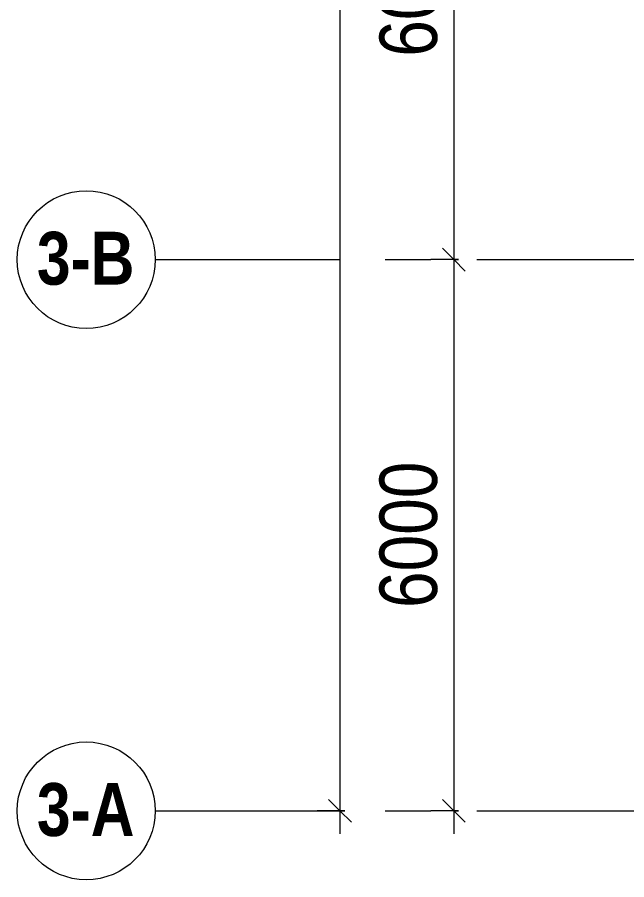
# Model space of a CAD drawing. Header units: millimetres. Extents: x -177800 to -26107, y -132450 to -18386.
# Drawn here: x -177800 to -171171, y -130702 to -121315 of the extents above; entities that cross this region are included whole.
import ezdxf

# ---------------------------------------------------------------- set-up
doc = ezdxf.new("R2010")
doc.units = ezdxf.units.MM
doc.linetypes.add('IDA - Grid Line', pattern=[3500, 2000, -500, 500, -500])
for name, color, linetype, lineweight in [('A-_ANOT----_D', 7, 'Continuous', 9), ('A-_ANOT----_D-250', 7, 'Continuous', 9), ('S-_ANOTGRID_E', 7, 'Continuous', 9)]:
    doc.layers.add(name, color=color, linetype=linetype, lineweight=lineweight)
doc.layers.add('S-_ANOTGRID_E-1', color=9, linetype='IDA - Grid Line', lineweight=9, true_color=0x808080)
doc.styles.add('Arial Narrow', font='ARIALN.TTF', dxfattribs={"height": 625})
doc.styles.add('Arial Narrow_B', font='ARIALNB.TTF', dxfattribs={"height": 575})
doc.dimstyles.new('IDA_-_Arial_-_2_5mm_-_Black_-_Diagonal', dxfattribs={"dimscale": 304.8, "dimtxt": 639.644359, "dimasz": 0.82021, "dimexe": 0.82021, "dimexo": 0.410105, "dimgap": 0, "dimtad": 1, "dimdec": 0, "dimzin": 0, "dimdsep": 46, "dimtxsty": 'Arial Narrow', "dimblk1": 'OBLIQUE', "dimblk2": 'OBLIQUE', "dimsah": 1, "dimcen": 0.09, "dimdle": 0.82021, "dimadec": 6, "dimazin": 0, "dimtfac": 1, "dimtdec": 4, "dimtix": 1, "dimtmove": 0, "dimatfit": 3, "dimfxl": 1, "dimtvp": 1, "dimtolj": 1, "dimtzin": 0, "dimarcsym": 2})

# ---------------------------------------------------------------- blocks, each defined once
blk = doc.blocks.new('Grid - 3_0mm Dia-3628821-BLK 2 UPPER ROOF PLAN')
at = {"layer": 'S-_ANOTGRID_E'}
blk.add_circle((0, 0), 3, dxfattribs=at)
blk = doc.blocks.new('DIMBLOCK24-BLK 2 UPPER ROOF PLAN')
at = {"layer": 'A-_ANOT----_D-250', "lineweight": 18, "transparency": 16777216}
for p, q in [((-173051.2, -117952.4), (-173176.2, -117827.4)), ((-173051.2, -117952.4), (-172926.2, -118077.4)), ((-173051.2, -123952.4), (-173176.2, -123827.4)), ((-173051.2, -123952.4), (-172926.2, -124077.4))]:
    blk.add_line(p, q, dxfattribs=at)
at = {"layer": 'A-_ANOT----_D-250', "transparency": 16777216}
for p, q in [((-172999.4, -117952.4), (-173301.2, -117952.4)), ((-173051.2, -117952.4), (-173051.2, -123952.4)), ((-173051.2, -117952.4), (-172999.4, -117952.4)), ((-172999.4, -123952.4), (-173301.2, -123952.4)), ((-173051.2, -123952.4), (-172999.4, -123952.4))]:
    blk.add_line(p, q, dxfattribs=at)
at = {"layer": 'A-_ANOT----_D-250', "color": 0, "transparency": 16777216, "insert": (-173859, -121744.3), "char_height": 625, "width": 1900.658, "attachment_point": 1, "rotation": 90, "line_spacing_factor": 0.974696, "style": 'Arial Narrow'}
blk.add_mtext('6000', dxfattribs=at)
blk = doc.blocks.new('_Oblique')
at = {"color": 0, "linetype": 'ByBlock', "lineweight": -2}
blk.add_line((-0.5, -0.5), (0.5, 0.5), dxfattribs=at)
blk = doc.blocks.new('DIMBLOCK25-BLK 2 UPPER ROOF PLAN')
at = {"layer": 'A-_ANOT----_D-250', "lineweight": 18, "transparency": 16777216}
for p, q in [((-173051.2, -123952.4), (-173176.2, -123827.4)), ((-173051.2, -123952.4), (-172926.2, -124077.4)), ((-173051.2, -129952.4), (-173176.2, -129827.4)), ((-173051.2, -129952.4), (-172926.2, -130077.4))]:
    blk.add_line(p, q, dxfattribs=at)
at = {"layer": 'A-_ANOT----_D-250', "transparency": 16777216}
for p, q in [((-172999.4, -123952.4), (-173301.2, -123952.4)), ((-173051.2, -123952.4), (-173051.2, -130202.4)), ((-173051.2, -123952.4), (-172999.4, -123952.4)), ((-172999.4, -129952.4), (-173301.2, -129952.4)), ((-173051.2, -129952.4), (-172999.4, -129952.4))]:
    blk.add_line(p, q, dxfattribs=at)
at = {"layer": 'A-_ANOT----_D-250', "color": 0, "transparency": 16777216, "insert": (-173859, -127744.3), "char_height": 625, "width": 1900.658, "attachment_point": 1, "rotation": 90, "line_spacing_factor": 0.974696, "style": 'Arial Narrow'}
blk.add_mtext('6000', dxfattribs=at)
blk = doc.blocks.new('DIMBLOCK26-BLK 2 UPPER ROOF PLAN')
at = {"layer": 'A-_ANOT----_D-250', "transparency": 16777216}
for p, q in [((-174289.4, -26502.4), (-174289.4, -130202.4)), ((-174237.6, -26752.4), (-174539.4, -26752.4)), ((-174289.4, -26752.4), (-174237.6, -26752.4)), ((-174237.6, -129952.4), (-174539.4, -129952.4)), ((-174289.4, -129952.4), (-174237.6, -129952.4))]:
    blk.add_line(p, q, dxfattribs=at)
at = {"layer": 'A-_ANOT----_D-250', "lineweight": 18, "transparency": 16777216}
for p, q in [((-174289.4, -26752.4), (-174414.4, -26627.4)), ((-174289.4, -26752.4), (-174164.4, -26877.4)), ((-174289.4, -129952.4), (-174414.4, -129827.4)), ((-174289.4, -129952.4), (-174164.4, -130077.4))]:
    blk.add_line(p, q, dxfattribs=at)
at = {"layer": 'A-_ANOT----_D-250', "color": 0, "transparency": 16777216, "insert": (-175097.1, -79540.3), "char_height": 625, "width": 2850.986, "attachment_point": 1, "rotation": 90, "line_spacing_factor": 0.974696, "style": 'Arial Narrow'}
blk.add_mtext('103200', dxfattribs=at)

msp = doc.modelspace()

# ---------------------------------------------------------------- linework, layer by layer
at = {"layer": 'S-_ANOTGRID_E-1'}
for p, q in [((-176299.7, -123952.4), (-143700.1, -123952.4)), ((-176299.7, -129952.4), (-143700.1, -129952.4))]:
    msp.add_line(p, q, dxfattribs=at)

# ---------------------------------------------------------------- block references
at = {"layer": 'S-_ANOTGRID_E', "xscale": 249.9999999999999, "yscale": 249.9999999999999, "zscale": 249.9999999999999, "rotation": 269.9999999999989}
for p in [(-177049.7, -123952.4), (-177049.7, -129952.4)]:
    msp.add_blockref('Grid - 3_0mm Dia-3628821-BLK 2 UPPER ROOF PLAN', p, dxfattribs=at)

# ---------------------------------------------------------------- texts
at = {"layer": 'S-_ANOTGRID_E', "char_height": 575, "width": 1262.658, "attachment_point": 1, "style": 'Arial Narrow_B'}
for s, insert in [('3-B', (-177586.1, -123650)), ('3-A', (-177586.1, -129650))]:
    msp.add_mtext(s, dxfattribs=dict(at, insert=insert))

# ---------------------------------------------------------------- dimensions: what is measured, and where the dimension line sits
at = {"layer": 'A-_ANOT----_D'}
for base, p1, p2, override, picture, middle in [((-174289.4, -129952.4), (-174112.6, -26752.4), (-174112.6, -129952.4), {"dimpost": '<>', "dimfxl": 103200}, 'DIMBLOCK26-BLK 2 UPPER ROOF PLAN', (-174608.5, -78352.4)), ((-173051.2, -123952.4), (-172874.4, -117952.4), (-172874.4, -123952.4), {"dimpost": '<>', "dimfxl": 6000}, 'DIMBLOCK24-BLK 2 UPPER ROOF PLAN', (-173370.3, -120952.4)), ((-173051.2, -129952.4), (-172874.4, -123952.4), (-172874.4, -129952.4), {"dimpost": '<>', "dimfxl": 6000}, 'DIMBLOCK25-BLK 2 UPPER ROOF PLAN', (-173370.3, -126952.4))]:
    dim = msp.add_linear_dim(base=base, p1=p1, p2=p2, angle=90, dimstyle='IDA_-_Arial_-_2_5mm_-_Black_-_Diagonal', override=override, dxfattribs=at)
    dim.commit()
    dim.dimension.update_dxf_attribs({"geometry": picture, "text_midpoint": middle})

doc.saveas('drawing.dxf')
